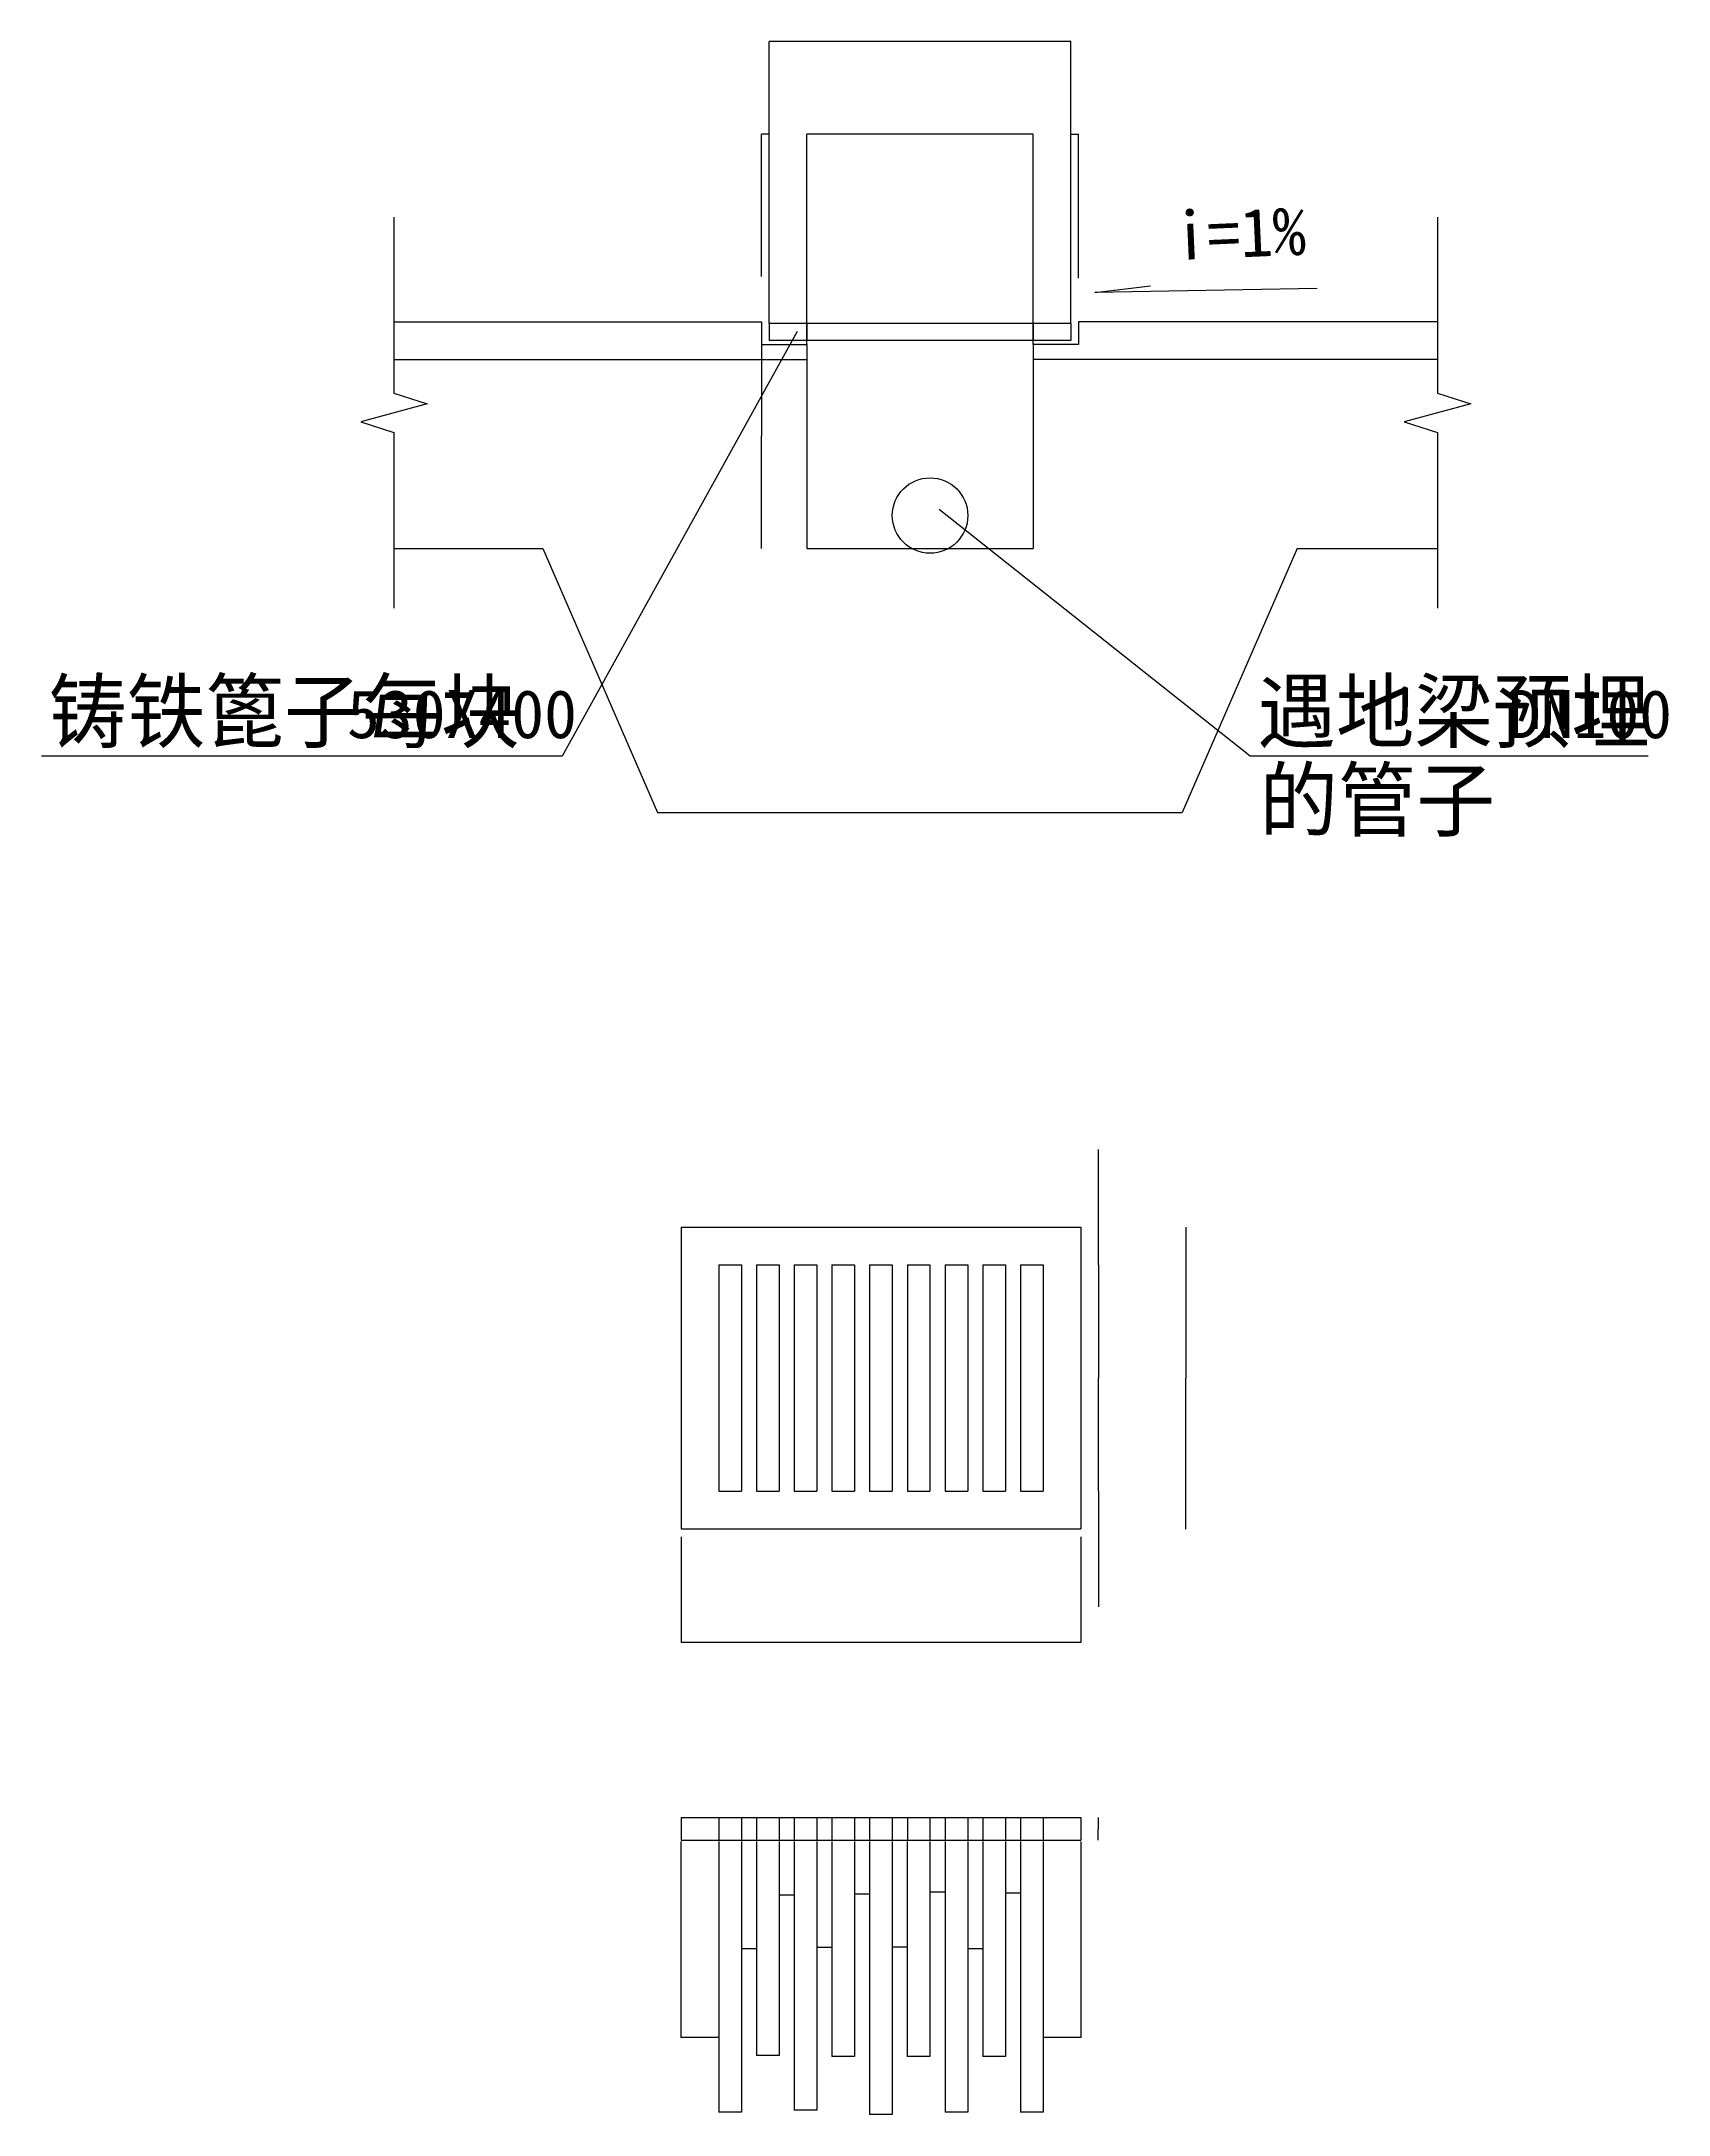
# Model space of a CAD drawing. Header units: metres. Extents: x 202427 to 213210, y 488909 to 502642.
import ezdxf

# ---------------------------------------------------------------- set-up
doc = ezdxf.new("R2010")
doc.units = ezdxf.units.M
for name, color, linetype in [('PUB_DIM', 3, 'Continuous'), ('PUB_TITLE', 4, 'Continuous'), ('WALL', 2, 'Continuous')]:
    doc.layers.add(name, color=color, linetype=linetype)
doc.dimstyles.get("Standard").update_dxf_attribs({"dimtxt": 2.5, "dimasz": 2.5, "dimexe": 1.25, "dimexo": 0.625, "dimtad": 1, "dimcen": 2.5, "dimazin": 3, "dimtfac": 1, "dimtmove": 0, "dimatfit": 3})

# ---------------------------------------------------------------- blocks, each defined once
blk = doc.blocks.new('*D1')
for p, q in [((208915.21, 490718.73), (208915.21, 488923.98)), ((209065.21, 490718.73), (209065.21, 488923.98)), ((208989.21, 488923.98), (208914.96, 488923.98)), ((209065.46, 488923.98), (208991.21, 488923.98))]:
    blk.add_line(p, q)
at = {"layer": 'Defpoints'}
for p in [(208915.21, 490718.73), (209065.21, 490718.73), (209065.21, 488923.98)]:
    blk.add_point(p, dxfattribs=at)
at = {"layer": 'PUB_DIM', "insert": (208990.21, 488923.98), "char_height": 1, "attachment_point": 5}
blk.add_mtext('30', dxfattribs=at)
blk = doc.blocks.new('*D2')
for p, q in [((208415.21, 490718.73), (208415.21, 488923.98)), ((208565.21, 490718.73), (208565.21, 488923.98)), ((208489.21, 488923.98), (208414.96, 488923.98)), ((208565.46, 488923.98), (208491.21, 488923.98))]:
    blk.add_line(p, q)
at = {"layer": 'Defpoints'}
for p in [(208415.21, 490718.73), (208565.21, 490718.73), (208565.21, 488923.98)]:
    blk.add_point(p, dxfattribs=at)
at = {"layer": 'PUB_DIM', "insert": (208490.21, 488923.98), "char_height": 1, "attachment_point": 5}
blk.add_mtext('30', dxfattribs=at)
blk = doc.blocks.new('*D3')
for p, q in [((207415.21, 490718.73), (207415.21, 488938.43)), ((207565.21, 490718.73), (207565.21, 488938.43)), ((207489.21, 488938.43), (207414.96, 488938.43)), ((207565.46, 488938.43), (207491.21, 488938.43))]:
    blk.add_line(p, q)
at = {"layer": 'Defpoints'}
for p in [(207415.21, 490718.73), (207565.21, 490718.73), (207565.21, 488938.43)]:
    blk.add_point(p, dxfattribs=at)
at = {"layer": 'PUB_DIM', "insert": (207490.21, 488938.43), "char_height": 1, "attachment_point": 5}
blk.add_mtext('30', dxfattribs=at)
blk = doc.blocks.new('*D4')
for p, q in [((206915.21, 490718.73), (206915.21, 488923.98)), ((207065.21, 490718.73), (207065.21, 488923.98)), ((206989.21, 488923.98), (206914.96, 488923.98)), ((207065.46, 488923.98), (206991.21, 488923.98))]:
    blk.add_line(p, q)
at = {"layer": 'Defpoints'}
for p in [(206915.21, 490718.73), (207065.21, 490718.73), (207065.21, 488923.98)]:
    blk.add_point(p, dxfattribs=at)
at = {"layer": 'PUB_DIM', "insert": (206990.21, 488923.98), "char_height": 1, "attachment_point": 5}
blk.add_mtext('30', dxfattribs=at)
blk = doc.blocks.new('*D5')
for p, q in [((207915.21, 490718.73), (207915.21, 488909.54)), ((208065.21, 490718.73), (208065.21, 488909.54)), ((207989.21, 488909.54), (207914.96, 488909.54)), ((208065.46, 488909.54), (207991.21, 488909.54))]:
    blk.add_line(p, q)
at = {"layer": 'Defpoints'}
for p in [(207915.21, 490718.73), (208065.21, 490718.73), (208065.21, 488909.54)]:
    blk.add_point(p, dxfattribs=at)
at = {"layer": 'PUB_DIM', "insert": (207990.21, 488909.54), "char_height": 1, "attachment_point": 5}
blk.add_mtext('30', dxfattribs=at)
blk = doc.blocks.new('*D6')
for p, q in [((209432.52, 495302.11), (209432.27, 495302.11)), ((209432.77, 494787.61), (209432.77, 495302.11)), ((209432.77, 494537.61), (209432.77, 495302.11)), ((209432.77, 495302.11), (209432.77, 495302.11)), ((209433.02, 495302.11), (209433.27, 495302.11))]:
    blk.add_line(p, q)
at = {"layer": 'Defpoints'}
for p in [(209432.77, 495302.11), (209432.77, 494787.61), (209432.77, 494537.61)]:
    blk.add_point(p, dxfattribs=at)
at = {"layer": 'PUB_DIM', "insert": (209432.77, 495303.235), "char_height": 1, "attachment_point": 5}
blk.add_mtext('50', dxfattribs=at)
blk = doc.blocks.new('*D7')
for p, q in [((209432.77, 493037.61), (209432.77, 492273.11)), ((209432.77, 492787.61), (209432.77, 492273.11)), ((209432.52, 492273.11), (209432.27, 492273.11)), ((209432.77, 492273.11), (209432.77, 492273.11)), ((209433.02, 492273.11), (209433.27, 492273.11))]:
    blk.add_line(p, q)
at = {"layer": 'Defpoints'}
for p in [(209432.77, 493037.61), (209432.77, 492787.61), (209432.77, 492273.11)]:
    blk.add_point(p, dxfattribs=at)
at = {"layer": 'PUB_DIM', "insert": (209432.77, 492274.235), "char_height": 1, "attachment_point": 5}
blk.add_mtext('50', dxfattribs=at)
blk = doc.blocks.new('*D8')
for p, q in [((210011.29, 494787.61), (210011.29, 493787.61)), ((210011.04, 493787.61), (210010.79, 493787.61)), ((210011.29, 492787.61), (210011.29, 493787.61)), ((210011.29, 493787.61), (210011.29, 493787.61)), ((210011.54, 493787.61), (210011.79, 493787.61))]:
    blk.add_line(p, q)
at = {"layer": 'Defpoints'}
for p in [(210011.29, 494787.61), (210011.29, 493787.61), (210011.29, 492787.61)]:
    blk.add_point(p, dxfattribs=at)
at = {"layer": 'PUB_DIM', "insert": (210011.29, 493788.735), "char_height": 1, "attachment_point": 5}
blk.add_mtext('400', dxfattribs=at)
blk = doc.blocks.new('*D9')
for p, q in [((209432.77, 494537.61), (209432.77, 493787.61)), ((209432.52, 493787.61), (209432.27, 493787.61)), ((209432.77, 493037.61), (209432.77, 493787.61)), ((209432.77, 493787.61), (209432.77, 493787.61)), ((209433.02, 493787.61), (209433.27, 493787.61))]:
    blk.add_line(p, q)
at = {"layer": 'Defpoints'}
for p in [(209432.77, 494537.61), (209432.77, 493787.61), (209432.77, 493037.61)]:
    blk.add_point(p, dxfattribs=at)
at = {"layer": 'PUB_DIM', "insert": (209432.77, 493788.735), "char_height": 1, "attachment_point": 5}
blk.add_mtext('300', dxfattribs=at)
blk = doc.blocks.new('*D10')
for p, q in [((206665.92, 492735.41), (206665.92, 492035.41)), ((209315.92, 492735.41), (209315.92, 492035.41)), ((207989.42, 492035.41), (206665.67, 492035.41)), ((209316.17, 492035.41), (207992.42, 492035.41))]:
    blk.add_line(p, q)
at = {"layer": 'Defpoints'}
for p in [(206665.92, 492735.41), (209315.92, 492735.41), (209315.92, 492035.41)]:
    blk.add_point(p, dxfattribs=at)
at = {"layer": 'PUB_DIM', "insert": (207990.92, 492035.41), "char_height": 1, "attachment_point": 5}
blk.add_mtext('530', dxfattribs=at)
blk = doc.blocks.new('*D11')
for p, q in [((209065.21, 490718.73), (209065.21, 489418.73)), ((209315.21, 490718.73), (209315.21, 489418.73)), ((209189.21, 489418.73), (209064.96, 489418.73)), ((209315.46, 489418.73), (209191.21, 489418.73))]:
    blk.add_line(p, q)
at = {"layer": 'Defpoints'}
for p in [(209065.21, 490718.73), (209315.21, 490718.73), (209315.21, 489418.73)]:
    blk.add_point(p, dxfattribs=at)
at = {"layer": 'PUB_DIM', "insert": (209190.21, 489418.73), "char_height": 1, "attachment_point": 5}
blk.add_mtext('50', dxfattribs=at)
blk = doc.blocks.new('*D12')
for p, q in [((208815.21, 490718.73), (208815.21, 490375.61)), ((208915.21, 490718.73), (208915.21, 490375.61)), ((208864.21, 490375.61), (208814.96, 490375.61)), ((208915.46, 490375.61), (208866.21, 490375.61))]:
    blk.add_line(p, q)
at = {"layer": 'Defpoints'}
for p in [(208815.21, 490718.73), (208915.21, 490718.73), (208915.21, 490375.61)]:
    blk.add_point(p, dxfattribs=at)
at = {"layer": 'PUB_DIM', "insert": (208865.21, 490375.61), "char_height": 1, "attachment_point": 5}
blk.add_mtext('20', dxfattribs=at)
blk = doc.blocks.new('*D13')
for p, q in [((208665.21, 490718.73), (208665.21, 489292.31)), ((208815.21, 490718.73), (208815.21, 489292.31)), ((208739.21, 489292.31), (208664.96, 489292.31)), ((208815.46, 489292.31), (208741.21, 489292.31))]:
    blk.add_line(p, q)
at = {"layer": 'Defpoints'}
for p in [(208665.21, 490718.73), (208815.21, 490718.73), (208815.21, 489292.31)]:
    blk.add_point(p, dxfattribs=at)
at = {"layer": 'PUB_DIM', "insert": (208740.21, 489292.31), "char_height": 1, "attachment_point": 5}
blk.add_mtext('30', dxfattribs=at)
blk = doc.blocks.new('*D14')
for p, q in [((208565.21, 490718.73), (208565.21, 490006.73)), ((208665.21, 490718.73), (208665.21, 490006.73)), ((208614.21, 490006.73), (208564.96, 490006.73)), ((208665.46, 490006.73), (208616.21, 490006.73))]:
    blk.add_line(p, q)
at = {"layer": 'Defpoints'}
for p in [(208565.21, 490718.73), (208665.21, 490718.73), (208665.21, 490006.73)]:
    blk.add_point(p, dxfattribs=at)
at = {"layer": 'PUB_DIM', "insert": (208615.21, 490006.73), "char_height": 1, "attachment_point": 5}
blk.add_mtext('20', dxfattribs=at)
blk = doc.blocks.new('*D15')
for p, q in [((208315.21, 490718.73), (208315.21, 490382.84)), ((208415.21, 490718.73), (208415.21, 490382.84)), ((208364.21, 490382.84), (208314.96, 490382.84)), ((208415.46, 490382.84), (208366.21, 490382.84))]:
    blk.add_line(p, q)
at = {"layer": 'Defpoints'}
for p in [(208315.21, 490718.73), (208415.21, 490718.73), (208415.21, 490382.84)]:
    blk.add_point(p, dxfattribs=at)
at = {"layer": 'PUB_DIM', "insert": (208365.21, 490382.84), "char_height": 1, "attachment_point": 5}
blk.add_mtext('20', dxfattribs=at)
blk = doc.blocks.new('*D16')
for p, q in [((208165.21, 490718.73), (208165.21, 489292.31)), ((208315.21, 490718.73), (208315.21, 489292.31)), ((208239.21, 489292.31), (208164.96, 489292.31)), ((208315.46, 489292.31), (208241.21, 489292.31))]:
    blk.add_line(p, q)
at = {"layer": 'Defpoints'}
for p in [(208165.21, 490718.73), (208315.21, 490718.73), (208315.21, 489292.31)]:
    blk.add_point(p, dxfattribs=at)
at = {"layer": 'PUB_DIM', "insert": (208240.21, 489292.31), "char_height": 1, "attachment_point": 5}
blk.add_mtext('30', dxfattribs=at)
blk = doc.blocks.new('*D17')
for p, q in [((207665.21, 490718.73), (207665.21, 489292.31)), ((207815.21, 490718.73), (207815.21, 489292.31)), ((207739.21, 489292.31), (207664.96, 489292.31)), ((207815.46, 489292.31), (207741.21, 489292.31))]:
    blk.add_line(p, q)
at = {"layer": 'Defpoints'}
for p in [(207665.21, 490718.73), (207815.21, 490718.73), (207815.21, 489292.31)]:
    blk.add_point(p, dxfattribs=at)
at = {"layer": 'PUB_DIM', "insert": (207740.21, 489292.31), "char_height": 1, "attachment_point": 5}
blk.add_mtext('30', dxfattribs=at)
blk = doc.blocks.new('*D18')
for p, q in [((207565.21, 490718.73), (207565.21, 490014.51)), ((207665.21, 490718.73), (207665.21, 490014.51)), ((207614.21, 490014.51), (207564.96, 490014.51)), ((207665.46, 490014.51), (207616.21, 490014.51))]:
    blk.add_line(p, q)
at = {"layer": 'Defpoints'}
for p in [(207565.21, 490718.73), (207665.21, 490718.73), (207665.21, 490014.51)]:
    blk.add_point(p, dxfattribs=at)
at = {"layer": 'PUB_DIM', "insert": (207615.21, 490014.51), "char_height": 1, "attachment_point": 5}
blk.add_mtext('20', dxfattribs=at)
blk = doc.blocks.new('*D19')
for p, q in [((207315.21, 490718.73), (207315.21, 490361.17)), ((207415.21, 490718.73), (207415.21, 490361.17)), ((207364.21, 490361.17), (207314.96, 490361.17)), ((207415.46, 490361.17), (207366.21, 490361.17))]:
    blk.add_line(p, q)
at = {"layer": 'Defpoints'}
for p in [(207315.21, 490718.73), (207415.21, 490718.73), (207415.21, 490361.17)]:
    blk.add_point(p, dxfattribs=at)
at = {"layer": 'PUB_DIM', "insert": (207365.21, 490361.17), "char_height": 1, "attachment_point": 5}
blk.add_mtext('20', dxfattribs=at)
blk = doc.blocks.new('*D20')
for p, q in [((207165.21, 490718.73), (207165.21, 489299.53)), ((207315.21, 490718.73), (207315.21, 489299.53)), ((207239.21, 489299.53), (207164.96, 489299.53)), ((207315.46, 489299.53), (207241.21, 489299.53))]:
    blk.add_line(p, q)
at = {"layer": 'Defpoints'}
for p in [(207165.21, 490718.73), (207315.21, 490718.73), (207315.21, 489299.53)]:
    blk.add_point(p, dxfattribs=at)
at = {"layer": 'PUB_DIM', "insert": (207240.21, 489299.53), "char_height": 1, "attachment_point": 5}
blk.add_mtext('30', dxfattribs=at)
blk = doc.blocks.new('*D21')
for p, q in [((207065.21, 490718.73), (207065.21, 490006.73)), ((207165.21, 490718.73), (207165.21, 490006.73)), ((207114.21, 490006.73), (207064.96, 490006.73)), ((207165.46, 490006.73), (207116.21, 490006.73))]:
    blk.add_line(p, q)
at = {"layer": 'Defpoints'}
for p in [(207065.21, 490718.73), (207165.21, 490718.73), (207165.21, 490006.73)]:
    blk.add_point(p, dxfattribs=at)
at = {"layer": 'PUB_DIM', "insert": (207115.21, 490006.73), "char_height": 1, "attachment_point": 5}
blk.add_mtext('20', dxfattribs=at)
blk = doc.blocks.new('*D22')
for p, q in [((206665.21, 490718.73), (206665.21, 489418.73)), ((206915.21, 490718.73), (206915.21, 489418.73)), ((206789.21, 489418.73), (206664.96, 489418.73)), ((206915.46, 489418.73), (206791.21, 489418.73))]:
    blk.add_line(p, q)
at = {"layer": 'Defpoints'}
for p in [(206665.21, 490718.73), (206915.21, 490718.73), (206915.21, 489418.73)]:
    blk.add_point(p, dxfattribs=at)
at = {"layer": 'PUB_DIM', "insert": (206790.21, 489418.73), "char_height": 1, "attachment_point": 5}
blk.add_mtext('50', dxfattribs=at)
blk = doc.blocks.new('*D23')
for p, q in [((208065.21, 490718.73), (208065.21, 490018.73)), ((208165.21, 490718.73), (208165.21, 490018.73)), ((208114.21, 490018.73), (208064.96, 490018.73)), ((208165.46, 490018.73), (208116.21, 490018.73))]:
    blk.add_line(p, q)
at = {"layer": 'Defpoints'}
for p in [(208065.21, 490718.73), (208165.21, 490718.73), (208165.21, 490018.73)]:
    blk.add_point(p, dxfattribs=at)
at = {"layer": 'PUB_DIM', "insert": (208115.21, 490018.73), "char_height": 1, "attachment_point": 5}
blk.add_mtext('20', dxfattribs=at)
blk = doc.blocks.new('*D24')
for p, q in [((207815.21, 490718.73), (207815.21, 490368.39)), ((207915.21, 490718.73), (207915.21, 490368.39)), ((207864.21, 490368.39), (207814.96, 490368.39)), ((207915.46, 490368.39), (207866.21, 490368.39))]:
    blk.add_line(p, q)
at = {"layer": 'Defpoints'}
for p in [(207815.21, 490718.73), (207915.21, 490718.73), (207915.21, 490368.39)]:
    blk.add_point(p, dxfattribs=at)
at = {"layer": 'PUB_DIM', "insert": (207865.21, 490368.39), "char_height": 1, "attachment_point": 5}
blk.add_mtext('20', dxfattribs=at)
blk = doc.blocks.new('*D25')
for p, q in [((209430.93, 490875.96), (209430.93, 490800.96)), ((209430.68, 490800.96), (209430.43, 490800.96)), ((209430.93, 490725.96), (209430.93, 490800.96)), ((209430.93, 490800.96), (209430.93, 490800.96)), ((209431.18, 490800.96), (209431.43, 490800.96))]:
    blk.add_line(p, q)
at = {"layer": 'Defpoints'}
for p in [(209430.93, 490875.96), (209430.93, 490800.96), (209430.93, 490725.96)]:
    blk.add_point(p, dxfattribs=at)
at = {"layer": 'PUB_DIM', "insert": (209430.93, 490802.085), "char_height": 1, "attachment_point": 5}
blk.add_mtext('30', dxfattribs=at)
blk = doc.blocks.new('*D26')
for p, q in [((207198.91, 500774.97), (207198.91, 500029.66)), ((207198.66, 500029.66), (207198.41, 500029.66)), ((207198.91, 499284.35), (207198.91, 500029.66)), ((207198.91, 500029.66), (207198.91, 500029.66)), ((207199.16, 500029.66), (207199.41, 500029.66))]:
    blk.add_line(p, q)
at = {"layer": 'Defpoints'}
for p in [(207198.91, 500774.97), (207198.91, 500029.66), (207198.91, 499284.35)]:
    blk.add_point(p, dxfattribs=at)
at = {"layer": 'PUB_DIM', "insert": (207198.91, 500030.785), "char_height": 1, "attachment_point": 5}
blk.add_mtext('300', dxfattribs=at)
blk = doc.blocks.new('*D27')
for p, q in [((208247.41, 502028.79), (207498.66, 502028.79)), ((207498.91, 500634.35), (207498.91, 502028.79)), ((208999.16, 502028.79), (208250.41, 502028.79)), ((208998.91, 500634.35), (208998.91, 502028.79))]:
    blk.add_line(p, q)
at = {"layer": 'Defpoints'}
for p in [(208998.91, 502028.79), (207498.91, 500634.35), (208998.91, 500634.35)]:
    blk.add_point(p, dxfattribs=at)
at = {"layer": 'PUB_DIM', "insert": (208248.91, 502028.79), "char_height": 1, "attachment_point": 5}
blk.add_mtext('300', dxfattribs=at)
blk = doc.blocks.new('*D28')
for p, q in [((208247.41, 502641.64), (207248.66, 502641.64)), ((207248.91, 500774.97), (207248.91, 502641.64)), ((209249.16, 502641.64), (208250.41, 502641.64)), ((209248.91, 500774.97), (209248.91, 502641.64))]:
    blk.add_line(p, q)
at = {"layer": 'Defpoints'}
for p in [(209248.91, 502641.64), (207248.91, 500774.97), (209248.91, 500774.97)]:
    blk.add_point(p, dxfattribs=at)
at = {"layer": 'PUB_DIM', "insert": (208248.91, 502641.64), "char_height": 1, "attachment_point": 5}
blk.add_mtext('400', dxfattribs=at)
blk = doc.blocks.new('*D29')
for p, q in [((209248.91, 501074.97), (209248.91, 502028.79)), ((209249.16, 502028.79), (209272.91, 502028.79)), ((209274.91, 502028.79), (209298.66, 502028.79)), ((209298.91, 501074.97), (209298.91, 502028.79))]:
    blk.add_line(p, q)
at = {"layer": 'Defpoints'}
for p in [(209248.91, 502028.79), (209248.91, 501074.97), (209298.91, 501074.97)]:
    blk.add_point(p, dxfattribs=at)
at = {"layer": 'PUB_DIM', "insert": (209273.91, 502028.79), "char_height": 1, "attachment_point": 5}
blk.add_mtext('10', dxfattribs=at)
blk = doc.blocks.new('*D30')
for p, q in [((207222.91, 502028.79), (207198.66, 502028.79)), ((207198.91, 501085.34), (207198.91, 502028.79)), ((207249.16, 502028.79), (207224.91, 502028.79)), ((207248.91, 501085.34), (207248.91, 502028.79))]:
    blk.add_line(p, q)
at = {"layer": 'Defpoints'}
for p in [(207248.91, 502028.79), (207198.91, 501085.34), (207248.91, 501085.34)]:
    blk.add_point(p, dxfattribs=at)
at = {"layer": 'PUB_DIM', "insert": (207223.91, 502028.79), "char_height": 1, "attachment_point": 5}
blk.add_mtext('10', dxfattribs=at)

msp = doc.modelspace()

# ---------------------------------------------------------------- hatches: boundary and pattern name
at = {"layer": 'PUB_TITLE'}
h = msp.add_hatch(dxfattribs=at)
h.set_pattern_fill('AR-CONC', scale=200)
h.paths.add_polyline_path([(211678.64, 500784.35), (209298.91, 500784.35), (209298.91, 500634.35), (208998.91, 500634.35), (208998.91, 500534.35), (211678.64, 500534.35)])
h.paths.add_polyline_path([(207198.91, 500784.35), (204763.15, 500784.35), (204763.15, 500534.35), (207498.91, 500534.35), (207498.91, 500634.35), (207198.91, 500634.35)])
h = msp.add_hatch(dxfattribs=at)
h.set_pattern_fill('AN31C', scale=2000)
h.set_pattern_definition([(45, (0, 0), (-4490.13, 4490.13), [])])
h.paths.add_polyline_path([(210748.91, 499284.35), (211678.64, 499284.35), (211678.64, 500534.35), (208998.91, 500534.35), (208998.91, 499284.35), (207498.91, 499284.35), (207498.91, 500534.35), (204763.15, 500534.35), (204763.15, 499284.35), (205748.91, 499284.35), (206510.65, 497534.35), (209987.17, 497534.35)])

# ---------------------------------------------------------------- linework, layer by layer
for p, q in [((204763.15, 501477.99), (204763.15, 500312.79)), ((211678.64, 501477.99), (211678.64, 500312.79)), ((207434.37, 500721.54), (205877.89, 497907.95)), ((207248.91, 500774.97), (207248.91, 500661.09)), ((207498.91, 500774.97), (207248.91, 500774.97)), ((207498.91, 500774.97), (207498.91, 500661.09)), ((208998.91, 500774.97), (207498.91, 500774.97)), ((208998.91, 500774.97), (208998.91, 500661.09)), ((209248.91, 500774.97), (208998.91, 500774.97)), ((209248.91, 500774.97), (209248.91, 500661.09)), ((207498.91, 500661.09), (207248.91, 500661.09)), ((208998.91, 500661.09), (207498.91, 500661.09)), ((209248.91, 500661.09), (208998.91, 500661.09)), ((204763.15, 500312.79), (204983.15, 500242.79)), ((211678.64, 500312.79), (211898.64, 500242.79)), ((204983.15, 500242.79), (204543.15, 500122.79)), ((211898.64, 500242.79), (211458.64, 500122.79)), ((204543.15, 500122.79), (204763.15, 500052.79)), ((204763.15, 500052.79), (204763.15, 498887.59)), ((211458.64, 500122.79), (211678.64, 500052.79)), ((211678.64, 500052.79), (211678.64, 498887.59)), ((210438.33, 497907.95), (208376.46, 499541.25)), ((205877.89, 497907.95), (202426.91, 497907.95)), ((213075.99, 497907.95), (210438.33, 497907.95)), ((206665.43, 494788.06), (206665.43, 492788.06)), ((206665.43, 494788.06), (209315.43, 494788.06)), ((209315.43, 494788.06), (209315.43, 492788.06)), ((206915.43, 494538.06), (207065.43, 494538.06)), ((206915.43, 494538.06), (206915.43, 493038.06)), ((207065.43, 494538.06), (207065.43, 493038.06)), ((207165.43, 494538.06), (207165.43, 493038.06)), ((207165.43, 494538.06), (207315.43, 494538.06)), ((207315.43, 494538.06), (207315.43, 493038.06)), ((207415.43, 494538.06), (207415.43, 493038.06)), ((207415.43, 494538.06), (207565.43, 494538.06)), ((207565.43, 494538.06), (207565.43, 493038.06)), ((207665.43, 494538.06), (207665.43, 493038.06)), ((207665.43, 494538.06), (207815.43, 494538.06)), ((207815.43, 494538.06), (207815.43, 493038.06)), ((207915.43, 494538.06), (207915.43, 493038.06)), ((207915.43, 494538.06), (208065.43, 494538.06)), ((208065.43, 494538.06), (208065.43, 493038.06)), ((208165.43, 494538.06), (208165.43, 493038.06)), ((208165.43, 494538.06), (208315.43, 494538.06)), ((208315.43, 494538.06), (208315.43, 493038.06)), ((208415.43, 494538.06), (208415.43, 493038.06)), ((208415.43, 494538.06), (208565.43, 494538.06)), ((208565.43, 494538.06), (208565.43, 493038.06)), ((208665.43, 494538.06), (208665.43, 493038.06)), ((208665.43, 494538.06), (208815.43, 494538.06)), ((208815.43, 494538.06), (208815.43, 493038.06)), ((208915.43, 494538.06), (208915.43, 493038.06)), ((208915.43, 494538.06), (209065.43, 494538.06)), ((209065.43, 494538.06), (209065.43, 493038.06)), ((206915.43, 493038.06), (207065.43, 493038.06)), ((207165.43, 493038.06), (207315.43, 493038.06)), ((207415.43, 493038.06), (207565.43, 493038.06)), ((207665.43, 493038.06), (207815.43, 493038.06)), ((207915.43, 493038.06), (208065.43, 493038.06)), ((208165.43, 493038.06), (208315.43, 493038.06)), ((208415.43, 493038.06), (208565.43, 493038.06)), ((208665.43, 493038.06), (208815.43, 493038.06)), ((208915.43, 493038.06), (209065.43, 493038.06)), ((206665.43, 492788.06), (209315.43, 492788.06)), ((206915.43, 490875.79), (207065.43, 490875.79)), ((207165.43, 490875.79), (207315.43, 490875.79)), ((207415.43, 490875.79), (207565.43, 490875.79)), ((207665.43, 490875.79), (207815.43, 490875.79)), ((207915.43, 490875.79), (208065.43, 490875.79)), ((208165.43, 490875.79), (208315.43, 490875.79)), ((208415.43, 490875.79), (208565.43, 490875.79)), ((208665.43, 490875.79), (208815.43, 490875.79)), ((208915.43, 490875.79), (209065.43, 490875.79)), ((206915.43, 490725.79), (207065.43, 490725.79)), ((207165.43, 490725.79), (207315.43, 490725.79)), ((207415.43, 490725.79), (207565.43, 490725.79)), ((207665.43, 490725.79), (207815.43, 490725.79)), ((207915.43, 490725.79), (208065.43, 490725.79)), ((208165.43, 490725.79), (208315.43, 490725.79)), ((208415.43, 490725.79), (208565.43, 490725.79)), ((208665.43, 490725.79), (208815.43, 490725.79)), ((208915.43, 490725.79), (209065.43, 490725.79))]:
    msp.add_line(p, q, dxfattribs=at)
msp.add_lwpolyline([(210881.07, 501004.83), (209407.49, 500979.45), (209775.94, 501024.38)], dxfattribs=at)
msp.add_circle((208315.81, 499501.6), 250, dxfattribs=at)
at = {"layer": 'WALL'}
for p, q in [((204763.15, 500784.35), (207198.91, 500784.35)), ((207198.91, 500784.35), (207198.91, 500634.35)), ((211678.64, 500784.35), (209298.91, 500784.35)), ((209298.91, 500784.35), (209298.91, 500634.35)), ((207198.91, 500634.35), (207498.91, 500634.35)), ((207498.91, 500661.09), (207498.91, 500661.09)), ((207498.91, 500634.35), (207498.91, 499284.35)), ((208998.91, 500661.09), (208998.91, 500661.09)), ((209298.91, 500634.35), (208998.91, 500634.35)), ((208998.91, 500634.35), (208998.91, 499284.35)), ((204763.15, 500534.35), (207498.91, 500534.35)), ((211678.64, 500534.35), (208998.91, 500534.35)), ((204763.15, 499284.35), (205748.91, 499284.35)), ((205748.91, 499284.35), (206510.65, 497534.35)), ((207498.91, 499284.35), (208998.91, 499284.35)), ((210748.91, 499284.35), (209987.17, 497534.35)), ((210748.91, 499284.35), (211678.64, 499284.35)), ((206510.65, 497534.35), (209987.17, 497534.35)), ((206665.43, 490875.79), (206915.43, 490875.79)), ((206665.43, 490875.79), (206665.43, 490725.79)), ((206915.43, 490875.79), (206915.43, 490725.79)), ((207065.43, 490875.79), (207165.43, 490875.79)), ((207065.43, 490875.79), (207065.43, 490725.79)), ((207165.43, 490875.79), (207165.43, 490725.79)), ((207315.43, 490875.79), (207415.43, 490875.79)), ((207315.43, 490875.79), (207315.43, 490725.79)), ((207415.43, 490875.79), (207415.43, 490725.79)), ((207565.43, 490875.79), (207665.43, 490875.79)), ((207565.43, 490875.79), (207565.43, 490725.79)), ((207665.43, 490875.79), (207665.43, 490725.79)), ((207815.43, 490875.79), (207915.43, 490875.79)), ((207815.43, 490875.79), (207815.43, 490725.79)), ((207915.43, 490875.79), (207915.43, 490725.79)), ((208065.43, 490875.79), (208165.43, 490875.79)), ((208065.43, 490875.79), (208065.43, 490725.79)), ((208165.43, 490875.79), (208165.43, 490725.79)), ((208315.43, 490875.79), (208415.43, 490875.79)), ((208315.43, 490875.79), (208315.43, 490725.79)), ((208415.43, 490875.79), (208415.43, 490725.79)), ((208565.43, 490875.79), (208665.43, 490875.79)), ((208565.43, 490875.79), (208565.43, 490725.79)), ((208665.43, 490875.79), (208665.43, 490725.79)), ((208815.43, 490875.79), (208915.43, 490875.79)), ((208815.43, 490875.79), (208815.43, 490725.79)), ((208915.43, 490875.79), (208915.43, 490725.79)), ((209065.43, 490875.79), (209315.43, 490875.79)), ((209065.43, 490875.79), (209065.43, 490725.79)), ((209315.43, 490875.79), (209315.43, 490725.79)), ((206665.43, 490725.79), (206915.43, 490725.79)), ((207065.43, 490725.79), (207165.43, 490725.79)), ((207315.43, 490725.79), (207415.43, 490725.79)), ((207565.43, 490725.79), (207665.43, 490725.79)), ((207815.43, 490725.79), (207915.43, 490725.79)), ((208065.43, 490725.79), (208165.43, 490725.79)), ((208315.43, 490725.79), (208415.43, 490725.79)), ((208565.43, 490725.79), (208665.43, 490725.79)), ((208815.43, 490725.79), (208915.43, 490725.79)), ((209065.43, 490725.79), (209315.43, 490725.79))]:
    msp.add_line(p, q, dxfattribs=at)

# ---------------------------------------------------------------- texts
at = {"layer": 'PUB_TITLE'}
msp.add_text('i=1%', height=320, rotation=2.5, dxfattribs=at).set_placement((209941.7, 501193.32))
for s, height, p in [('铸铁篦子每块', 400, (202474.18, 498004.65)), ('遇地梁预埋', 400, (210485.6, 498004.65)), ('530X400', 320, (204452.01, 498026.9)), ('DN100', 320, (212144.68, 498026.9)), ('的管子', 400, (210499.24, 497417.72))]:
    msp.add_text(s, height=height, dxfattribs=at).set_placement(p)

# ---------------------------------------------------------------- dimensions: what is measured, and where the dimension line sits
at = {"layer": 'PUB_DIM'}
for base, p1, p2, text, picture, middle in [((209248.91, 502641.64), (209248.91, 500774.97), (207248.91, 500774.97), '400', '*D28', (208248.91, 502641.64)), ((207248.91, 502028.79), (207248.91, 501085.34), (207198.91, 501085.34), '10', '*D30', (207223.91, 502028.79)), ((208998.91, 502028.79), (208998.91, 500634.35), (207498.91, 500634.35), '300', '*D27', (208248.91, 502028.79)), ((209248.91, 502028.79), (209248.91, 501074.97), (209298.91, 501074.97), '10', '*D29', (209273.91, 502028.79)), ((207198.91, 500029.66), (207198.91, 500774.97), (207198.91, 499284.35), '300', '*D26', (207198.91, 500030.785)), ((209432.77, 495302.11), (209432.77, 494787.61), (209432.77, 494537.61), '50', '*D6', (209432.77, 495303.235)), ((210011.29, 493787.61), (210011.29, 494787.61), (210011.29, 492787.61), '400', '*D8', (210011.29, 493788.735)), ((209432.77, 493787.61), (209432.77, 494537.61), (209432.77, 493037.61), '300', '*D9', (209432.77, 493788.735)), ((209432.77, 492273.11), (209432.77, 493037.61), (209432.77, 492787.61), '50', '*D7', (209432.77, 492274.235)), ((209315.92, 492035.41), (209315.92, 492735.41), (206665.92, 492735.41), '530', '*D10', (207990.92, 492035.41)), ((209430.93, 490800.96), (209430.93, 490875.96), (209430.93, 490725.96), '30', '*D25', (209430.93, 490802.085)), ((206915.21, 489418.73), (206915.21, 490718.73), (206665.21, 490718.73), '50', '*D22', (206790.21, 489418.73)), ((207065.21, 488923.98), (207065.21, 490718.73), (206915.21, 490718.73), '30', '*D4', (206990.21, 488923.98)), ((207165.21, 490006.73), (207165.21, 490718.73), (207065.21, 490718.73), '20', '*D21', (207115.21, 490006.73)), ((207315.21, 489299.53), (207315.21, 490718.73), (207165.21, 490718.73), '30', '*D20', (207240.21, 489299.53)), ((207415.21, 490361.17), (207415.21, 490718.73), (207315.21, 490718.73), '20', '*D19', (207365.21, 490361.17)), ((207565.21, 488938.43), (207565.21, 490718.73), (207415.21, 490718.73), '30', '*D3', (207490.21, 488938.43)), ((207665.21, 490014.51), (207665.21, 490718.73), (207565.21, 490718.73), '20', '*D18', (207615.21, 490014.51)), ((207815.21, 489292.31), (207815.21, 490718.73), (207665.21, 490718.73), '30', '*D17', (207740.21, 489292.31)), ((207915.21, 490368.39), (207915.21, 490718.73), (207815.21, 490718.73), '20', '*D24', (207865.21, 490368.39)), ((208065.21, 488909.54), (208065.21, 490718.73), (207915.21, 490718.73), '30', '*D5', (207990.21, 488909.54)), ((208165.21, 490018.73), (208165.21, 490718.73), (208065.21, 490718.73), '20', '*D23', (208115.21, 490018.73)), ((208315.21, 489292.31), (208315.21, 490718.73), (208165.21, 490718.73), '30', '*D16', (208240.21, 489292.31)), ((208415.21, 490382.84), (208415.21, 490718.73), (208315.21, 490718.73), '20', '*D15', (208365.21, 490382.84)), ((208565.21, 488923.98), (208565.21, 490718.73), (208415.21, 490718.73), '30', '*D2', (208490.21, 488923.98)), ((208665.21, 490006.73), (208665.21, 490718.73), (208565.21, 490718.73), '20', '*D14', (208615.21, 490006.73)), ((208815.21, 489292.31), (208815.21, 490718.73), (208665.21, 490718.73), '30', '*D13', (208740.21, 489292.31)), ((208915.21, 490375.61), (208915.21, 490718.73), (208815.21, 490718.73), '20', '*D12', (208865.21, 490375.61)), ((209065.21, 488923.98), (209065.21, 490718.73), (208915.21, 490718.73), '30', '*D1', (208990.21, 488923.98)), ((209315.21, 489418.73), (209315.21, 490718.73), (209065.21, 490718.73), '50', '*D11', (209190.21, 489418.73))]:
    dim = msp.add_linear_dim(base=base, p1=p1, p2=p2, text=text, dimstyle='Standard', dxfattribs=at)
    dim.commit()
    dim.dimension.update_dxf_attribs({"geometry": picture, "text_midpoint": middle})

doc.saveas('drawing.dxf')
